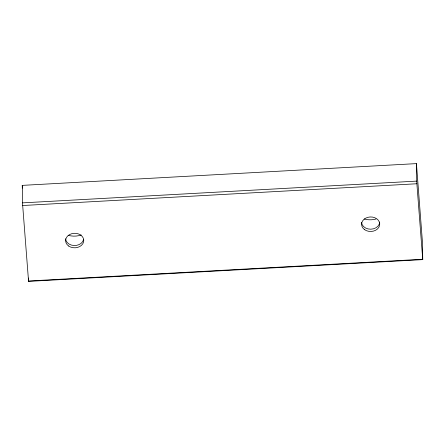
<?xml version="1.0" encoding="UTF-8"?>
<svg xmlns="http://www.w3.org/2000/svg" width="445" height="445" viewBox="0 0 445 445"><rect width="100%" height="100%" fill="white"/><g stroke="black" fill="none" stroke-linecap="round" stroke-linejoin="round"><path stroke-width="0.67" d="M22.25 185.376L416.437 163.615L422.444 242.13L422.75 259.624L28.563 281.385L22.689 205.518L22.25 185.376L22.461 188.129M22.556 202.87L416.743 181.109L416.437 163.615M22.689 205.518L416.876 183.757L422.75 259.624M28.469 281.012L422.655 259.251M416.743 181.109L416.876 183.757M28.502 278.019L28.563 281.385M375.975 219.04A17.789 14.223 -1 0 1 364.227 218.985M81.246 234.993A17.789 14.223 -1 0 1 68.257 235.322M379.696 222.072A9.084 7.265 -1 0 1 370.78 229.203A9.084 7.265 -1 0 1 361.551 222.444M83.549 239.671A9.084 7.265 -1 0 1 74.015 245.534A9.084 7.265 -1 0 1 65.582 238.781M364.639 229.692A9.084 7.265 -1 0 0 379.557 225.609A9.084 7.265 -1 0 0 367.776 217.344A9.084 7.265 -1 0 0 364.639 229.692M68.669 246.029A9.084 7.265 -1 0 0 83.588 241.946A9.084 7.265 -1 0 0 71.806 233.681A9.084 7.265 -1 0 0 68.669 246.029"/></g></svg>
